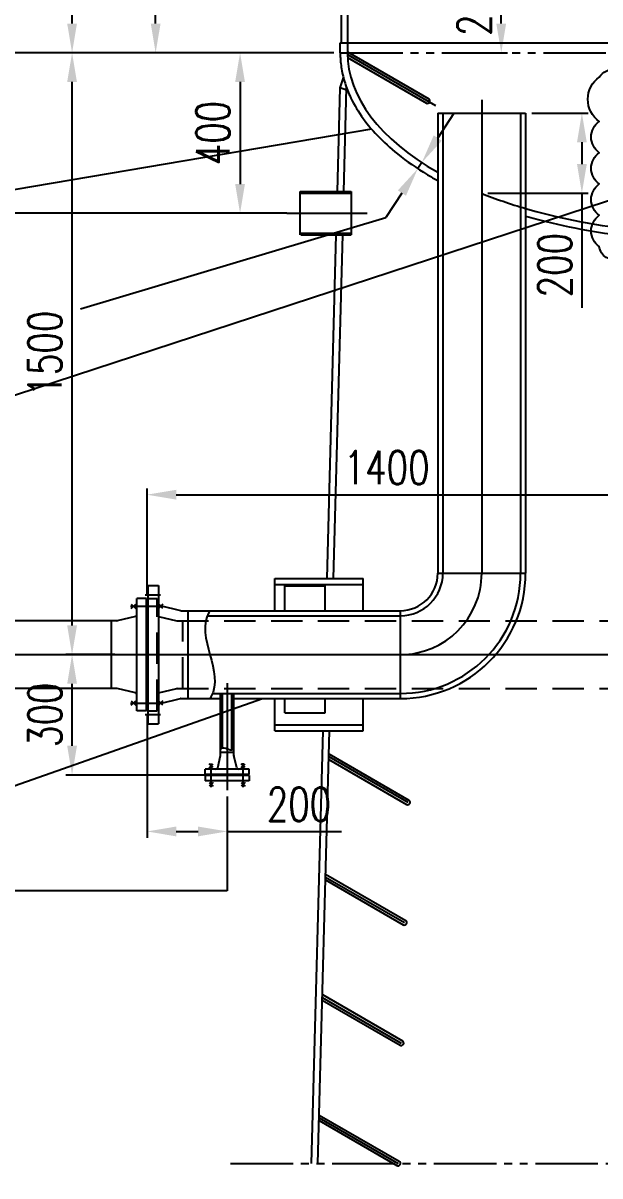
# Model space of a CAD drawing. Extents: x 45567 to 121349, y -17555 to 19241.
# Drawn here: x 45670.7 to 45726.1, y 10071.7 to 10182.2 of the extents above; entities that cross this region are included whole.
import ezdxf

# ---------------------------------------------------------------- set-up
doc = ezdxf.new("R2010")
doc.units = 0
doc.header["$LTSCALE"] = 30
doc.header["$MEASUREMENT"] = 0
for name, pattern in [('CENTER2', [1.125, 0.75, -0.125, 0.125, -0.125]), ('DASHED', [0.75, 0.5, -0.25]), ('LIDIVIDE', [0.65, 0.4, -0.05, 0.05, -0.05, 0.05, -0.05])]:
    doc.linetypes.add(name, pattern=pattern)
doc.layers.get('DEFPOINTS').update_dxf_attribs({"linetype": 'CONTINUOUS'})
for name, color, linetype in [('1', 2, 'CONTINUOUS'), ('2', 1, 'CONTINUOUS'), ('3', 3, 'CENTER2'), ('4', 3, 'CENTER2'), ('5', 6, 'LIDIVIDE'), ('6', 4, 'DASHED')]:
    doc.layers.add(name, color=color, linetype=linetype)
doc.styles.add('HZ', font='simplex.shx', dxfattribs={"width": 0.75, "bigfont": 'SBTXT.shx'})
doc.dimstyles.new('STANDARD$0', dxfattribs={"dimtxt": 3.2, "dimasz": 2.8, "dimexe": 0.6, "dimexo": 0.6, "dimgap": 1, "dimtad": 1, "dimdec": 0, "dimzin": 0, "dimdsep": 46, "dimtxsty": 'HZ', "dimcen": 0.09, "dimadec": 0, "dimazin": 0, "dimtfac": 1, "dimtdec": 0, "dimtmove": 0, "dimatfit": 3, "dimfxl": 0, "dimtolj": 1, "dimtzin": 0, "dimarcsym": 0})

# ---------------------------------------------------------------- blocks, each defined once
blk = doc.blocks.new('*D1528')
at = {"layer": '1', "color": 0, "lineweight": -2}
for p, q in [((45682.63, 10115.9), (45682.63, 10104.14)), ((45690.33, 10108.1), (45690.33, 10104.14)), ((45685.43, 10104.74), (45687.53, 10104.74)), ((45690.33, 10104.74), (45701.3, 10104.74))]:
    blk.add_line(p, q, dxfattribs=at)
at = {"layer": '1', "color": 0}
for points in [[(45685.43, 10105.21), (45685.43, 10104.27), (45682.63, 10104.74)], [(45687.53, 10105.21), (45687.53, 10104.27), (45690.33, 10104.74)]]:
    blk.add_solid(points, dxfattribs=at)
at = {"layer": 'DEFPOINTS', "color": 0}
for p in [(45682.63, 10116.5), (45690.33, 10108.7), (45690.33, 10104.74)]:
    blk.add_point(p, dxfattribs=at)
at = {"layer": '1', "color": 0, "insert": (45697.21, 10107.34), "char_height": 3.2, "attachment_point": 5, "style": 'HZ'}
blk.add_mtext('\\A1;200', dxfattribs=at)
blk = doc.blocks.new('*D1529')
at = {"layer": '1', "color": 0, "lineweight": -2}
for p, q in [((45679.54, 10121.69), (45674.84, 10121.69)), ((45675.44, 10112.95), (45675.44, 10118.89)), ((45688.74, 10110.15), (45674.84, 10110.15))]:
    blk.add_line(p, q, dxfattribs=at)
at = {"layer": '1', "color": 0}
for points in [[(45674.97, 10118.89), (45675.91, 10118.89), (45675.44, 10121.69)], [(45674.97, 10112.95), (45675.91, 10112.95), (45675.44, 10110.15)]]:
    blk.add_solid(points, dxfattribs=at)
at = {"layer": 'DEFPOINTS', "color": 0}
for p in [(45675.44, 10121.69), (45680.14, 10121.69), (45689.34, 10110.15)]:
    blk.add_point(p, dxfattribs=at)
at = {"layer": '1', "color": 0, "insert": (45672.84, 10115.92), "char_height": 3.2, "attachment_point": 5, "rotation": 90, "style": 'HZ'}
blk.add_mtext('\\A1;300', dxfattribs=at)
blk = doc.blocks.new('*D1530')
at = {"layer": '1', "color": 0, "lineweight": -2}
for p, q in [((45700.57, 10179.38), (45674.84, 10179.38)), ((45675.44, 10124.49), (45675.44, 10176.58)), ((45676.59, 10121.69), (45674.84, 10121.69))]:
    blk.add_line(p, q, dxfattribs=at)
at = {"layer": '1', "color": 0}
for points in [[(45674.97, 10176.58), (45675.91, 10176.58), (45675.44, 10179.38)], [(45674.97, 10124.49), (45675.91, 10124.49), (45675.44, 10121.69)]]:
    blk.add_solid(points, dxfattribs=at)
at = {"layer": 'DEFPOINTS', "color": 0}
for p in [(45675.44, 10179.38), (45701.17, 10179.38), (45677.19, 10121.69)]:
    blk.add_point(p, dxfattribs=at)
at = {"layer": '1', "color": 0, "insert": (45672.84, 10150.54), "char_height": 3.2, "attachment_point": 5, "rotation": 90, "style": 'HZ'}
blk.add_mtext('\\A1;1500', dxfattribs=at)
blk = doc.blocks.new('*D1532')
at = {"layer": '1', "color": 0, "lineweight": -2}
for p, q in [((45696.05, 10179.38), (45690.96, 10179.38)), ((45691.56, 10176.58), (45691.56, 10166.8)), ((45696.05, 10164), (45690.96, 10164))]:
    blk.add_line(p, q, dxfattribs=at)
at = {"layer": '1', "color": 0}
for points in [[(45691.09, 10176.58), (45692.03, 10176.58), (45691.56, 10179.38)], [(45691.09, 10166.8), (45692.03, 10166.8), (45691.56, 10164)]]:
    blk.add_solid(points, dxfattribs=at)
at = {"layer": 'DEFPOINTS', "color": 0}
for p in [(45696.65, 10179.38), (45691.56, 10164), (45696.65, 10164)]:
    blk.add_point(p, dxfattribs=at)
at = {"layer": '1', "color": 0, "insert": (45688.96, 10171.69), "char_height": 3.2, "attachment_point": 5, "rotation": 90, "style": 'HZ'}
blk.add_mtext('\\A1;400', dxfattribs=at)
blk = doc.blocks.new('*D1533')
at = {"layer": '1', "color": 0, "lineweight": -2}
for p, q in [((45719.56, 10173.6), (45724.96, 10173.6)), ((45724.36, 10170.8), (45724.36, 10168.71)), ((45715.35, 10165.91), (45724.96, 10165.91)), ((45724.36, 10165.91), (45724.36, 10154.94))]:
    blk.add_line(p, q, dxfattribs=at)
at = {"layer": '1', "color": 0}
for points in [[(45723.89, 10170.8), (45724.83, 10170.8), (45724.36, 10173.6)], [(45723.89, 10168.71), (45724.83, 10168.71), (45724.36, 10165.91)]]:
    blk.add_solid(points, dxfattribs=at)
at = {"layer": 'DEFPOINTS', "color": 0}
for p in [(45718.96, 10173.6), (45724.36, 10173.6), (45714.75, 10165.91)]:
    blk.add_point(p, dxfattribs=at)
at = {"layer": '1', "color": 0, "insert": (45721.76, 10159.02), "char_height": 3.2, "attachment_point": 5, "rotation": 90, "style": 'HZ'}
blk.add_mtext('\\A1;200', dxfattribs=at)
blk = doc.blocks.new('*D1536')
at = {"layer": '1', "color": 0, "lineweight": -2}
for p, q in [((45714.79, 10188.81), (45717.22, 10188.81)), ((45716.62, 10182.18), (45716.62, 10186.01)), ((45715.47, 10179.38), (45717.22, 10179.38))]:
    blk.add_line(p, q, dxfattribs=at)
at = {"layer": '1', "color": 0}
for points in [[(45716.15, 10186.01), (45717.09, 10186.01), (45716.62, 10188.81)], [(45716.15, 10182.18), (45717.09, 10182.18), (45716.62, 10179.38)]]:
    blk.add_solid(points, dxfattribs=at)
at = {"layer": 'DEFPOINTS', "color": 0}
for p in [(45714.19, 10188.81), (45716.62, 10188.81), (45714.87, 10179.38)]:
    blk.add_point(p, dxfattribs=at)
at = {"layer": '1', "color": 0, "insert": (45714.02, 10184.09), "char_height": 3.2, "attachment_point": 5, "rotation": 90, "style": 'HZ'}
blk.add_mtext('\\A1;245', dxfattribs=at)
blk = doc.blocks.new('*D1541')
at = {"layer": '1', "color": 0, "lineweight": -2}
for p, q in [((45683.46, 10187.07), (45683.46, 10198.05)), ((45691.37, 10187.07), (45682.86, 10187.07)), ((45683.46, 10182.18), (45683.46, 10184.27)), ((45690.96, 10179.38), (45682.86, 10179.38))]:
    blk.add_line(p, q, dxfattribs=at)
at = {"layer": '1', "color": 0}
for points in [[(45682.99, 10184.27), (45683.93, 10184.27), (45683.46, 10187.07)], [(45682.99, 10182.18), (45683.93, 10182.18), (45683.46, 10179.38)]]:
    blk.add_solid(points, dxfattribs=at)
at = {"layer": 'DEFPOINTS', "color": 0}
for p in [(45683.46, 10187.07), (45691.97, 10187.07), (45691.56, 10179.38)]:
    blk.add_point(p, dxfattribs=at)
at = {"layer": '1', "color": 0, "insert": (45680.86, 10193.96), "char_height": 3.2, "attachment_point": 5, "rotation": 90, "style": 'HZ'}
blk.add_mtext('\\A1;200', dxfattribs=at)
blk = doc.blocks.new('*D1542')
at = {"layer": '1', "color": 0, "lineweight": -2}
for p, q in [((45684.13, 10210.15), (45674.84, 10210.15)), ((45675.44, 10182.18), (45675.44, 10207.35)), ((45686.31, 10179.38), (45674.84, 10179.38))]:
    blk.add_line(p, q, dxfattribs=at)
at = {"layer": '1', "color": 0}
for points in [[(45674.97, 10207.35), (45675.91, 10207.35), (45675.44, 10210.15)], [(45674.97, 10182.18), (45675.91, 10182.18), (45675.44, 10179.38)]]:
    blk.add_solid(points, dxfattribs=at)
at = {"layer": 'DEFPOINTS', "color": 0}
for p in [(45675.44, 10210.15), (45684.73, 10210.15), (45686.91, 10179.38)]:
    blk.add_point(p, dxfattribs=at)
at = {"layer": '1', "color": 0, "insert": (45672.84, 10194.77), "char_height": 3.2, "attachment_point": 5, "rotation": 90, "style": 'HZ'}
blk.add_mtext('\\A1;800', dxfattribs=at)
blk = doc.blocks.new('*D1545')
at = {"layer": '1', "color": 0, "lineweight": -2}
for p, q in [((45624.3, 10340.92), (45616.95, 10340.92)), ((45617.55, 10182.18), (45617.55, 10338.12)), ((45676.55, 10179.38), (45616.95, 10179.38))]:
    blk.add_line(p, q, dxfattribs=at)
at = {"layer": '1', "color": 0}
for points in [[(45617.09, 10338.12), (45618.02, 10338.12), (45617.55, 10340.92)], [(45617.09, 10182.18), (45618.02, 10182.18), (45617.55, 10179.38)]]:
    blk.add_solid(points, dxfattribs=at)
at = {"layer": 'DEFPOINTS', "color": 0}
for p in [(45617.55, 10340.92), (45624.9, 10340.92), (45677.15, 10179.38)]:
    blk.add_point(p, dxfattribs=at)
at = {"layer": '1', "color": 0, "insert": (45614.95, 10256.66), "char_height": 3.2, "attachment_point": 5, "rotation": 90, "style": 'HZ'}
blk.add_mtext('\\A1;3400', dxfattribs=at)
blk = doc.blocks.new('*D1575')
at = {"layer": '1', "color": 0, "lineweight": -2}
for p, q in [((45721.54, 11033.23), (45817.58, 11033.23)), ((45816.98, 9972.32), (45816.98, 11030.43)), ((45809.76, 9969.52), (45817.58, 9969.52))]:
    blk.add_line(p, q, dxfattribs=at)
at = {"layer": '1', "color": 0}
for points in [[(45816.51, 11030.43), (45817.44, 11030.43), (45816.98, 11033.23)], [(45816.51, 9972.32), (45817.44, 9972.32), (45816.98, 9969.52)]]:
    blk.add_solid(points, dxfattribs=at)
at = {"layer": 'DEFPOINTS', "color": 0}
for p in [(45720.94, 11033.23), (45816.98, 11033.23), (45809.16, 9969.52)]:
    blk.add_point(p, dxfattribs=at)
at = {"layer": '1', "color": 0, "insert": (45814.38, 10501.37), "char_height": 3.2, "attachment_point": 5, "rotation": 90, "style": 'HZ'}
blk.add_mtext('\\A1;31200', dxfattribs=at)
blk = doc.blocks.new('*D1592')
at = {"layer": '1', "color": 0, "lineweight": -2}
for p, q in [((45710.53, 10171.2), (45712.06, 10173.55)), ((45709, 10168.86), (45708.62, 10168.28)), ((45707.09, 10165.93), (45705.56, 10163.59))]:
    blk.add_line(p, q, dxfattribs=at)
at = {"layer": '1', "color": 0}
for points in [[(45710.14, 10171.46), (45710.92, 10170.95), (45709, 10168.86)], [(45706.7, 10166.19), (45707.48, 10165.68), (45708.62, 10168.28)]]:
    blk.add_solid(points, dxfattribs=at)
at = {"layer": 'DEFPOINTS', "color": 0}
for p in [(45708.62, 10168.28), (45708.62, 10168.28), (45709, 10168.86)]:
    blk.add_point(p, dxfattribs=at)
blk = doc.blocks.new('*D1593')
at = {"layer": '1', "color": 0, "lineweight": -2}
for p, q in [((45698.22, 10275.54), (45622.61, 10275.54)), ((45623.21, 10182.18), (45623.21, 10272.74)), ((45700.57, 10179.38), (45622.61, 10179.38))]:
    blk.add_line(p, q, dxfattribs=at)
at = {"layer": '1', "color": 0}
for points in [[(45622.74, 10272.74), (45623.67, 10272.74), (45623.21, 10275.54)], [(45622.74, 10182.18), (45623.67, 10182.18), (45623.21, 10179.38)]]:
    blk.add_solid(points, dxfattribs=at)
at = {"layer": 'DEFPOINTS', "color": 0}
for p in [(45623.21, 10275.54), (45698.82, 10275.54), (45701.17, 10179.38)]:
    blk.add_point(p, dxfattribs=at)
at = {"layer": '1', "color": 0, "insert": (45620.61, 10227.46), "char_height": 3.2, "attachment_point": 5, "rotation": 90, "style": 'HZ'}
blk.add_mtext('\\A1;2500', dxfattribs=at)
blk = doc.blocks.new('*D1914')
at = {"layer": '1', "color": 0, "lineweight": -2}
for p, q in [((45682.63, 10127.48), (45682.63, 10137.62)), ((45685.43, 10137.02), (45733.68, 10137.02)), ((45736.48, 10136.74), (45736.48, 10136.42))]:
    blk.add_line(p, q, dxfattribs=at)
at = {"layer": '1', "color": 0}
for points in [[(45685.43, 10137.49), (45685.43, 10136.55), (45682.63, 10137.02)], [(45733.68, 10137.49), (45733.68, 10136.55), (45736.48, 10137.02)]]:
    blk.add_solid(points, dxfattribs=at)
at = {"layer": 'DEFPOINTS', "color": 0}
for p in [(45736.48, 10137.34), (45736.48, 10137.02), (45682.63, 10126.88)]:
    blk.add_point(p, dxfattribs=at)
at = {"layer": '1', "color": 0, "insert": (45705.63, 10139.62), "char_height": 3.2, "attachment_point": 5, "style": 'HZ'}
blk.add_mtext('\\A1;1400', dxfattribs=at)
blk = doc.blocks.new('*D1918')
at = {"layer": '1', "color": 0, "lineweight": -2}
for p, q in [((45707.39, 10402.13), (45746.8, 10402.13)), ((45746.2, 10399.33), (45746.2, 10182.18)), ((45746.53, 10179.38), (45746.8, 10179.38))]:
    blk.add_line(p, q, dxfattribs=at)
at = {"layer": '1', "color": 0}
for points in [[(45745.74, 10399.33), (45746.67, 10399.33), (45746.2, 10402.13)], [(45745.74, 10182.18), (45746.67, 10182.18), (45746.2, 10179.38)]]:
    blk.add_solid(points, dxfattribs=at)
at = {"layer": 'DEFPOINTS', "color": 0}
for p in [(45706.79, 10402.13), (45745.93, 10179.38), (45746.2, 10179.38)]:
    blk.add_point(p, dxfattribs=at)
at = {"layer": '1', "color": 0, "insert": (45743.6, 10290.76), "char_height": 3.2, "attachment_point": 5, "rotation": 90, "style": 'HZ'}
blk.add_mtext('\\A1;~5805', dxfattribs=at)
blk = doc.blocks.new('*D2031')
at = {"layer": '1', "color": 0, "lineweight": -2}
for p, q in [((45724.98, 10375.55), (45741.83, 10375.55)), ((45741.23, 10372.75), (45741.23, 10183.14)), ((45739.37, 10180.34), (45741.83, 10180.34))]:
    blk.add_line(p, q, dxfattribs=at)
at = {"layer": '1', "color": 0}
for points in [[(45740.76, 10372.75), (45741.7, 10372.75), (45741.23, 10375.55)], [(45740.76, 10183.14), (45741.7, 10183.14), (45741.23, 10180.34)]]:
    blk.add_solid(points, dxfattribs=at)
at = {"layer": 'DEFPOINTS', "color": 0}
for p in [(45724.38, 10375.55), (45738.77, 10180.34), (45741.23, 10180.34)]:
    blk.add_point(p, dxfattribs=at)
at = {"layer": '1', "color": 0, "insert": (45738.63, 10277.95), "char_height": 3.2, "attachment_point": 5, "rotation": 90, "style": 'HZ'}
blk.add_mtext('\\A1;4900', dxfattribs=at)

msp = doc.modelspace()

# ---------------------------------------------------------------- linework, layer by layer
at = {"layer": '1'}
for p, q in [((45704.179405, 10172.063673), (45609.583274, 10156.002952)), ((45728.658796, 10165.754878), (45646.573602, 10138.882162)), ((45690.959871, 10163.997345), (45601.940064, 10163.997345)), ((45676.234089, 10154.848535), (45705.560677, 10163.587243)), ((45681.119337, 10126.542157), (45681.543006, 10126.118488)), ((45681.119337, 10126.118488), (45681.543006, 10126.542157)), ((45684.145641, 10126.542157), (45683.721972, 10126.118488)), ((45684.145641, 10126.118488), (45683.721972, 10126.542157)), ((45609.583274, 10087.958027), (45693.710207, 10117.476191)), ((45681.119337, 10116.837149), (45681.543006, 10117.260818)), ((45681.119337, 10117.260818), (45681.543006, 10116.837149)), ((45684.145641, 10116.837149), (45683.721972, 10117.260818)), ((45684.145641, 10117.260818), (45683.721972, 10116.837149)), ((45690.325085, 10104.139828), (45690.325085, 10099.056626)), ((45690.325085, 10099.056626), (45601.760167, 10099.056626))]:
    msp.add_line(p, q, dxfattribs=at)
msp.add_lwpolyline([(45727.943386, 10159.714616, -0.52056705), (45726.032495, 10160.803725, -0.52056705), (45726.032495, 10163.803725, -0.52056705), (45726.032495, 10166.803725, -0.52056705), (45726.032495, 10169.803725, -0.52056705), (45726.032495, 10172.803725, -0.52056705), (45726.032495, 10177.050644, -0.52056705), (45729.032495, 10177.050644, -0.52056705)], format="xyb", dxfattribs=at)
for points in [[(45688.662297, 10125.903114), (45688.558451, 10125.730037), (45688.766143, 10117.649268), (45688.662297, 10117.476191)], [(45690.973162, 10112.629076), (45690.857777, 10112.559845), (45689.792393, 10112.698307), (45689.677008, 10112.629076)]]:
    msp.add_spline(points, degree=3, dxfattribs=at)
at = {"layer": '2'}
for p, q in [((45701.863258, 10198.428113), (45701.863258, 10179.38196)), ((45701.247874, 10185.914652), (45701.247874, 10180.343498)), ((45701.17095, 10180.343498), (45771.786334, 10180.343498)), ((45701.17095, 10179.38196), (45701.17095, 10180.343498)), ((45701.863258, 10179.466508), (45709.67095, 10174.958735)), ((45701.863258, 10178.933569), (45709.440181, 10174.559031)), ((45700.901313, 10166.074268), (45701.167565, 10176.034632)), ((45701.167565, 10176.034632), (45701.484668, 10176.966575)), ((45701.777238, 10175.812729), (45701.167565, 10176.034632)), ((45701.516917, 10166.074268), (45701.782704, 10176.017211)), ((45710.534418, 10173.602086), (45710.534414, 10129.497345)), ((45710.534418, 10173.602086), (45718.961341, 10173.602085)), ((45711.02288, 10173.602086), (45711.022876, 10129.497345)), ((45718.47288, 10173.602085), (45718.472875, 10129.497344)), ((45718.961341, 10173.602085), (45718.961337, 10129.497344)), ((45697.328737, 10166.074268), (45702.230629, 10166.074268)), ((45697.328737, 10161.920422), (45697.328737, 10166.074268)), ((45702.230629, 10166.074268), (45702.230629, 10161.920422)), ((45697.328737, 10165.920422), (45702.230629, 10165.920422)), ((45697.384256, 10162.074268), (45702.230629, 10162.074268)), ((45697.384256, 10161.920422), (45702.230629, 10161.920422)), ((45699.910203, 10128.997345), (45700.790276, 10161.920422)), ((45700.525807, 10128.997345), (45701.40588, 10161.920422)), ((45694.904132, 10128.997345), (45703.36567, 10128.997345)), ((45694.904132, 10125.903114), (45694.904132, 10128.997345)), ((45703.36567, 10125.903114), (45703.36567, 10128.997345)), ((45710.534414, 10129.497345), (45718.961337, 10129.497344)), ((45682.694028, 10128.324268), (45682.694028, 10115.055037)), ((45682.694028, 10128.324268), (45683.747874, 10128.324268)), ((45683.747874, 10128.324268), (45683.747874, 10115.055037)), ((45694.904132, 10128.420422), (45703.36567, 10128.420422)), ((45695.86567, 10128.285807), (45699.711824, 10128.285807)), ((45695.86567, 10125.903114), (45695.86567, 10128.285807)), ((45699.711824, 10125.903114), (45699.711824, 10128.285807)), ((45682.570951, 10127.074268), (45681.65172, 10127.074268)), ((45681.65172, 10116.305037), (45681.65172, 10127.074268)), ((45682.570951, 10116.305037), (45682.570951, 10127.074268)), ((45682.632489, 10126.88196), (45682.632489, 10116.497345)), ((45682.632489, 10126.88196), (45682.694028, 10126.88196)), ((45682.632489, 10126.88196), (45682.632489, 10116.497345)), ((45683.879837, 10126.388151), (45685.843, 10125.908068)), ((45681.518938, 10125.350173), (45679.767741, 10124.930947)), ((45682.632489, 10125.843499), (45682.570951, 10125.843499)), ((45682.632489, 10117.535807), (45682.632489, 10125.843499)), ((45685.884114, 10125.903114), (45706.940183, 10125.903114)), ((45686.555566, 10125.903114), (45686.555566, 10117.476191)), ((45688.407317, 10125.414653), (45706.940183, 10125.414653)), ((45706.940183, 10117.476191), (45706.940183, 10125.903114)), ((45679.727446, 10124.926191), (45663.452222, 10124.926166)), ((45679.209412, 10118.453114), (45679.209412, 10124.926191)), ((45679.727446, 10118.453114), (45663.478648, 10118.453216)), ((45681.518938, 10118.029132), (45679.767741, 10118.448358)), ((45683.879837, 10116.991155), (45685.843, 10117.471237)), ((45685.884114, 10117.476191), (45689.677008, 10117.476191)), ((45688.917277, 10117.964653), (45706.940183, 10117.964653)), ((45689.677008, 10112.054765), (45689.677008, 10117.964653)), ((45689.890085, 10112.724195), (45689.890085, 10117.964653)), ((45690.760085, 10112.533957), (45690.760085, 10117.964653)), ((45690.973162, 10112.054765), (45690.973162, 10117.964653)), ((45690.973162, 10117.476191), (45706.940183, 10117.476191)), ((45694.904132, 10114.381961), (45694.904132, 10117.476191)), ((45695.86567, 10116.103366), (45695.86567, 10117.476191)), ((45699.711824, 10116.103366), (45699.711824, 10117.476191)), ((45703.36567, 10114.381961), (45703.36567, 10117.476191)), ((45682.570951, 10116.305037), (45681.65172, 10116.305037)), ((45682.632489, 10116.497345), (45682.694028, 10116.497345)), ((45695.86567, 10116.103366), (45699.711824, 10116.103366)), ((45682.694028, 10115.055037), (45683.747874, 10115.055037)), ((45694.904132, 10114.958884), (45703.36567, 10114.958884)), ((45694.904132, 10114.381961), (45703.36567, 10114.381961)), ((45698.4112, 10072.920432), (45699.519516, 10114.381961)), ((45699.026805, 10072.920432), (45700.135121, 10114.381961)), ((45689.412847, 10110.844493), (45689.672904, 10112.017298)), ((45690.973162, 10112.305038), (45689.677008, 10112.305038)), ((45691.237323, 10110.844493), (45690.977266, 10112.017298)), ((45700.076085, 10112.173454), (45707.762555, 10107.735668)), ((45688.983956, 10110.854076), (45688.60666, 10111.231072)), ((45688.60681, 10110.853926), (45688.983806, 10111.231222)), ((45692.042504, 10110.85461), (45691.665358, 10111.231755)), ((45691.665358, 10110.85461), (45692.042504, 10111.231755)), ((45700.062055, 10111.648615), (45707.531786, 10107.335964)), ((45688.2097, 10110.21273), (45688.2097, 10110.708884)), ((45692.44047, 10110.708884), (45688.2097, 10110.708884)), ((45692.44047, 10110.21273), (45688.2097, 10110.21273)), ((45692.44047, 10110.089653), (45688.2097, 10110.089653)), ((45688.2097, 10110.089653), (45688.2097, 10109.593499)), ((45689.344316, 10110.151191), (45689.344316, 10110.21273)), ((45691.305854, 10110.151191), (45689.344316, 10110.151191)), ((45689.344316, 10110.151191), (45689.344316, 10110.089653)), ((45691.305854, 10110.151191), (45691.305854, 10110.21273)), ((45691.305854, 10110.151191), (45691.305854, 10110.089653)), ((45692.44047, 10110.21273), (45692.44047, 10110.708884)), ((45692.44047, 10110.089653), (45692.44047, 10109.593499)), ((45692.44047, 10109.593499), (45688.2097, 10109.593499)), ((45688.60737, 10109.44709), (45688.984665, 10109.070094)), ((45688.984515, 10109.44724), (45688.60752, 10109.069944)), ((45692.042504, 10109.447773), (45691.665358, 10109.070627)), ((45691.665358, 10109.447773), (45692.042504, 10109.070627)), ((45699.753618, 10100.110154), (45707.223349, 10095.797503)), ((45699.767648, 10100.634993), (45707.454118, 10096.197207)), ((45699.459211, 10089.096531), (45707.145681, 10084.658746)), ((45699.445181, 10088.571693), (45706.914912, 10084.259042)), ((45699.136745, 10077.033231), (45706.606475, 10072.72058)), ((45699.150774, 10077.55807), (45706.837245, 10073.120284))]:
    msp.add_line(p, q, dxfattribs=at)
for centre, radius, start, end in [((45709.555566, 10174.758883), 0.230769, 240, 60), ((45706.940183, 10129.497345), 3.594231, 270, 359.99999422), ((45706.940183, 10129.497345), 4.082692, 270, 359.99999422), ((45706.940183, 10129.497345), 12.021154, 270, 359.99999422), ((45706.940183, 10129.497345), 11.532692, 270, 359.99999422), ((45683.920951, 10126.556274), 0.173077, 180, 256.25827069), ((45681.478643, 10125.518494), 0.173077, 283.46289526, 0), ((45685.884114, 10126.076191), 0.173077, 256.25827069, 270), ((45679.727446, 10125.099268), 0.173077, 270, 283.46289526), ((45679.727446, 10118.280037), 0.173077, 76.53710474, 90), ((45681.478643, 10117.860811), 0.173077, 0, 76.53710474), ((45685.884114, 10117.303114), 0.173077, 90, 103.74172931), ((45683.920951, 10116.823032), 0.173077, 103.74172931, 180), ((45689.503931, 10112.054765), 0.173077, 347.49757156, 0), ((45691.146239, 10112.054765), 0.173077, 180, 192.50242844), ((45689.243874, 10110.881961), 0.173077, 270, 347.49757156), ((45691.406296, 10110.881961), 0.173077, 192.50242844, 270), ((45707.64717, 10107.535816), 0.230769, 240, 60), ((45707.338734, 10095.997355), 0.230769, 240, 60), ((45707.030297, 10084.458894), 0.230769, 240, 60), ((45706.72186, 10072.920432), 0.230769, 240, 60)]:
    msp.add_arc(centre, radius, start, end, dxfattribs=at)
for start_param, end_param in [(0, 0.7234901158), (1.0401911588, 3.1415926536)]:
    msp.add_ellipse((45736.478642, 10179.38196), major_axis=(-34.615384, 0), ratio=0.5, start_param=start_param, end_param=end_param, dxfattribs=at)
for points, knots in [([(45701.17095, 10179.38196), (45701.17095, 10178.921509), (45701.205023, 10178.461066), (45701.340765, 10177.544313), (45701.442426, 10177.088014), (45701.71184, 10176.183239), (45701.879582, 10175.734765), (45702.382224, 10174.619782), (45702.758706, 10173.960357), (45703.650572, 10172.674291), (45704.165944, 10172.0476), (45705.327059, 10170.832878), (45705.972817, 10170.244821), (45707.549617, 10168.981446), (45708.512143, 10168.317488), (45709.875756, 10167.501342), (45710.201389, 10167.31457), (45710.534418, 10167.13145)], [0, 0, 0, 0, 0.07389954319, 0.07389954319, 0.14779908638, 0.14779908638, 0.22169862957, 0.22169862957, 0.33376932501, 0.33376932501, 0.44584002045, 0.44584002045, 0.55791071589, 0.55791071589, 0.6959550963, 0.6959550963, 0.73792878252, 0.73792878252, 0.73792878252, 0.73792878252]), ([(45718.96134, 10163.733011), (45719.604024, 10163.547234), (45720.25816, 10163.371744), (45722.367399, 10162.848304), (45723.86055, 10162.539992), (45726.915775, 10162.029237), (45728.47783, 10161.8268), (45730.44832, 10161.642809), (45730.83799, 10161.609837), (45731.228642, 10161.580175)], [1.0466177805, 1.0466177805, 1.0466177805, 1.0466177805, 1.11008823754, 1.11008823754, 1.24813261795, 1.24813261795, 1.38617699837, 1.38617699837, 1.4200739579, 1.4200739579, 1.4200739579, 1.4200739579])]:
    msp.add_open_spline(points, degree=3, knots=knots, dxfattribs=at)
at = {"layer": '3'}
for p, q in [((45701.863258, 10179.200039), (45710.307009, 10174.325037)), ((45700.06907, 10111.911035), (45707.64717, 10107.535816)), ((45699.760633, 10100.372573), (45707.338734, 10095.997355)), ((45699.452196, 10088.834112), (45707.030297, 10084.458894)), ((45699.143759, 10077.295651), (45706.72186, 10072.920432))]:
    msp.add_line(p, q, dxfattribs=at)
at = {"layer": '3', "ltscale": 3}
for p, q in [((45714.74788, 10174.865155), (45714.747876, 10129.497344)), ((45663.478648, 10121.689653), (45750.401731, 10121.689653)), ((45690.323163, 10118.93912), (45690.325085, 10108.701928))]:
    msp.add_line(p, q, dxfattribs=at)
at = {"layer": '3', "ltscale": 10}
msp.add_line((45696.058438, 10163.997345), (45703.759514, 10163.997345), dxfattribs=at)
at = {"layer": '3', "ltscale": 3}
msp.add_arc((45706.940183, 10129.497345), 7.807692, 270, 359.99999422, dxfattribs=at)
at = {"layer": '4'}
for p, q in [((45682.440181, 10127.430037), (45683.940181, 10127.430037)), ((45681.043285, 10126.330322), (45684.116312, 10126.330322)), ((45681.043285, 10117.048984), (45684.116312, 10117.048984)), ((45682.440181, 10115.949268), (45683.940181, 10115.949268)), ((45688.796122, 10108.995865), (45688.795218, 10111.269185)), ((45691.853931, 10108.996474), (45691.853931, 10111.269793))]:
    msp.add_line(p, q, dxfattribs=at)
at = {"layer": '5', "ltscale": 0.5}
for p, q in [((45701.17095, 10179.38196), (45771.786334, 10179.38196)), ((45690.653625, 10072.920432), (45782.178143, 10072.920432))]:
    msp.add_line(p, q, dxfattribs=at)
at = {"layer": '5', "ltscale": 10}
msp.add_line((45682.632489, 10117.535807), (45682.570951, 10117.535807), dxfattribs=at)
at = {"layer": '5'}
msp.add_ellipse((45736.478642, 10179.38196), major_axis=(-34.615384, 0), ratio=0.5, start_param=0.8921015153, end_param=1.0401911588, dxfattribs=at)
at = {"layer": '6', "ltscale": 10}
for p, q in [((45682.694028, 10116.305037), (45682.694028, 10127.074268)), ((45682.694028, 10127.074268), (45683.613258, 10127.074268)), ((45682.632489, 10117.535807), (45682.632489, 10125.843499)), ((45682.632489, 10125.843499), (45682.694028, 10125.843499)), ((45683.74604, 10125.350173), (45685.497238, 10124.930947)), ((45682.632489, 10117.535807), (45682.694028, 10117.535807))]:
    msp.add_line(p, q, dxfattribs=at)
at = {"layer": '6', "ltscale": 0.2}
for p, q in [((45683.613258, 10116.305037), (45683.613258, 10127.074268)), ((45685.537533, 10124.926191), (45750.401719, 10124.926089)), ((45686.055566, 10118.453114), (45686.055566, 10124.926191)), ((45683.74604, 10118.029132), (45685.497238, 10118.448358)), ((45685.537533, 10118.453114), (45750.401719, 10118.453216)), ((45682.694028, 10116.305037), (45683.613258, 10116.305037))]:
    msp.add_line(p, q, dxfattribs=at)
at = {"layer": '6', "ltscale": 10}
for centre, start, end in [((45683.786335, 10125.518494), 180, 256.53710474), ((45685.537533, 10125.099268), 256.53710474, 270), ((45683.786335, 10117.860811), 103.46289526, 180), ((45685.537533, 10118.280037), 90, 103.46289526)]:
    msp.add_arc(centre, 0.173077, start, end, dxfattribs=at)

# ---------------------------------------------------------------- dimensions: what is measured, and where the dimension line sits
at = {"layer": '1'}
dim = msp.add_linear_dim(base=(45816.978123, 11033.228103), p1=(45809.1612, 9969.515232), p2=(45720.940181, 11033.228103), angle=90, text='31200', dimstyle='STANDARD$0', dxfattribs=at)
dim.commit()
dim.dimension.update_dxf_attribs({"geometry": '*D1575', "text_midpoint": (45814.378123, 10501.371668)})
for base, p1, p2, text, picture, middle in [((45746.202718, 10179.38196), (45706.788042, 10402.132161), (45745.930761, 10179.38196), '~5805', '*D1918', (45743.602718, 10290.757061)), ((45741.230662, 10180.343498), (45724.376767, 10375.552316), (45738.769741, 10180.343498), '4900', '*D2031', (45738.630662, 10277.947907))]:
    dim = msp.add_linear_dim(base=base, p1=p1, p2=p2, angle=90, text=text, dimstyle='STANDARD$0', override={"dimlfac": 26}, dxfattribs=at)
    dim.commit()
    dim.dimension.update_dxf_attribs({"geometry": picture, "text_midpoint": middle})
dim = msp.add_linear_dim(base=(45617.55374, 10340.920419), p1=(45677.152041, 10179.38196), p2=(45624.901721, 10340.920419), angle=90, text='3400', dimstyle='STANDARD$0', override={"dimlfac": 26}, dxfattribs=at)
dim.commit()
dim.dimension.update_dxf_attribs({"geometry": '*D1545', "text_midpoint": (45617.55374, 10256.660364), "dimtype": 160})
for base, p1, p2, picture, middle in [((45623.207485, 10275.535805), (45701.17095, 10179.38196), (45698.824797, 10275.535805), '*D1593', (45620.607485, 10227.458882)), ((45675.439384, 10210.15119), (45686.910306, 10179.38196), (45684.727491, 10210.15119), '*D1542', (45672.839384, 10194.766575)), ((45683.460741, 10187.074267), (45691.559871, 10179.38196), (45691.974587, 10187.074267), '*D1541', (45680.860741, 10193.959982)), ((45716.620923, 10188.805037), (45714.870207, 10179.38196), (45714.186324, 10188.805037), '*D1536', (45714.020923, 10184.093498)), ((45675.439384, 10179.38196), (45677.188703, 10121.689653), (45701.17095, 10179.38196), '*D1530', (45672.839384, 10150.535806)), ((45691.559871, 10163.997345), (45696.6482, 10179.38196), (45696.6482, 10163.997345), '*D1532', (45688.959871, 10171.689652)), ((45675.439384, 10121.689653), (45689.344316, 10110.151191), (45680.138021, 10121.689653), '*D1529', (45672.839384, 10115.920422))]:
    dim = msp.add_linear_dim(base=base, p1=p1, p2=p2, angle=90, dimstyle='STANDARD$0', override={"dimlfac": 26}, dxfattribs=at)
    dim.commit()
    dim.dimension.update_dxf_attribs({"geometry": picture, "text_midpoint": middle})
dim = msp.add_aligned_dim(p1=(45708.999856, 10168.856501), p2=(45708.621467, 10168.27676), distance=0, text=' ', dimstyle='STANDARD$0', dxfattribs=at)
dim.commit()
dim.dimension.update_dxf_attribs({"geometry": '*D1592', "text_midpoint": (45708.810661, 10168.566631)})
dim = msp.add_linear_dim(base=(45724.359319, 10173.602085), p1=(45714.747879, 10165.909778), p2=(45718.961341, 10173.602085), angle=90, dimstyle='STANDARD$0', override={"dimlfac": 26}, dxfattribs=at)
dim.commit()
dim.dimension.update_dxf_attribs({"geometry": '*D1533', "text_midpoint": (45724.359319, 10159.024063), "dimtype": 160})
dim = msp.add_linear_dim(base=(45736.478642, 10137.019466), p1=(45682.632489, 10126.88196), p2=(45736.478642, 10137.337231), dimstyle='STANDARD$0', override={"dimlfac": 26}, dxfattribs=at)
dim.commit()
dim.dimension.update_dxf_attribs({"geometry": '*D1914', "text_midpoint": (45705.633539, 10137.019466), "dimtype": 160})
dim = msp.add_linear_dim(base=(45690.325085, 10104.739828), p1=(45682.632489, 10116.497345), p2=(45690.325085, 10108.701928), dimstyle='STANDARD$0', override={"dimlfac": 26}, dxfattribs=at)
dim.commit()
dim.dimension.update_dxf_attribs({"geometry": '*D1528', "text_midpoint": (45697.210799, 10107.339828)})

doc.saveas('drawing.dxf')
